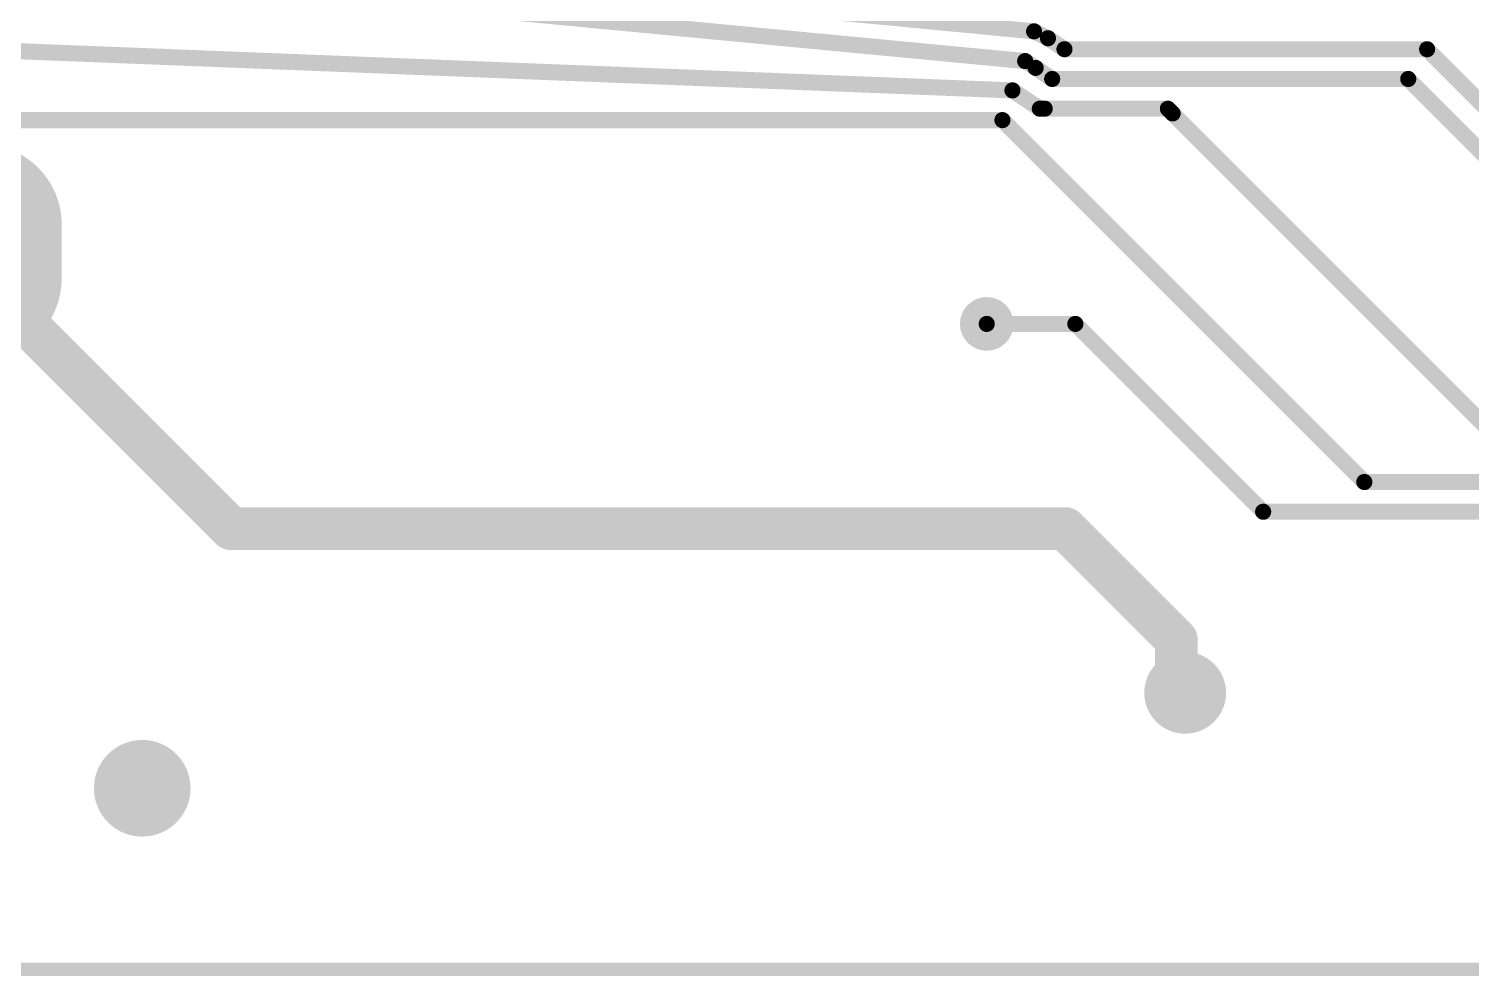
# Model space of a CAD drawing. Header units: millimetres. Extents: x 36.4 to 113.6, y 66.6 to 115.9.
# Drawn here: x 60.37 to 87.24, y 66.6 to 84.25 of the extents above; entities that cross this region are included whole.
import ezdxf

# ---------------------------------------------------------------- set-up
doc = ezdxf.new("R2010")
doc.units = ezdxf.units.MM
for name, color, linetype in [('BottomLayer', 5, 'Continuous'), ('Mechanical1', 6, 'Continuous'), ('MultiLayer', 9, 'Continuous'), ('PadHoleLayer', 156, 'Continuous'), ('ViaHoleLayer', 16, 'Continuous')]:
    doc.layers.add(name, color=color, linetype=linetype)

# ---------------------------------------------------------------- blocks, each defined once
blk = doc.blocks.new('XT30PW_M_2')
at = {"layer": 'BottomLayer'}
h = blk.add_hatch(color=5, dxfattribs=at)
edge = h.paths.add_edge_path()
edge.add_arc((-5.5, 5), 0.9, 0, 360)
h = blk.add_hatch(color=5, dxfattribs=at)
edge = h.paths.add_edge_path()
edge.add_arc((5.5, 5), 0.9, 0, 360)
h = blk.add_hatch(color=5, dxfattribs=at)
edge = h.paths.add_edge_path()
edge.add_arc((-2.5, -5.5), 1.5, 180, 360)
edge.add_line((-1, -5.5), (-1, -4.5))
edge.add_arc((-2.5, -4.5), 1.5, 0, 180)
edge.add_line((-4, -4.5), (-4, -5.5))
h = blk.add_hatch(color=5, dxfattribs=at)
edge = h.paths.add_edge_path()
edge.add_arc((2.5, -5.5), 1.5, 180, 360)
edge.add_line((4, -5.5), (4, -4.5))
edge.add_arc((2.5, -4.5), 1.5, 0, 180)
edge.add_line((1, -4.5), (1, -5.5))
at = {"layer": 'MultiLayer'}
h = blk.add_hatch(color=9, dxfattribs=at)
edge = h.paths.add_edge_path()
edge.add_arc((-5.5, 5), 0.9, 0, 360)
h = blk.add_hatch(color=9, dxfattribs=at)
edge = h.paths.add_edge_path()
edge.add_arc((5.5, 5), 0.9, 0, 360)
h = blk.add_hatch(color=9, dxfattribs=at)
edge = h.paths.add_edge_path()
edge.add_arc((-2.5, -5.5), 1.5, 180, 360)
edge.add_line((-1, -5.5), (-1, -4.5))
edge.add_arc((-2.5, -4.5), 1.5, 0, 180)
edge.add_line((-4, -4.5), (-4, -5.5))
h = blk.add_hatch(color=9, dxfattribs=at)
edge = h.paths.add_edge_path()
edge.add_arc((2.5, -5.5), 1.5, 180, 360)
edge.add_line((4, -5.5), (4, -4.5))
edge.add_arc((2.5, -4.5), 1.5, 0, 180)
edge.add_line((1, -4.5), (1, -5.5))
at = {"layer": 'PadHoleLayer'}
h = blk.add_hatch(color=156, dxfattribs=at)
edge = h.paths.add_edge_path()
edge.add_arc((-5.5, 5), 0.6, 0, 360)
h = blk.add_hatch(color=156, dxfattribs=at)
edge = h.paths.add_edge_path()
edge.add_arc((5.5, 5), 0.6, 0, 360)
h = blk.add_hatch(color=156, dxfattribs=at)
edge = h.paths.add_edge_path()
edge.add_arc((-2.5, -5), 1, 0, 360)
h = blk.add_hatch(color=156, dxfattribs=at)
edge = h.paths.add_edge_path()
edge.add_arc((2.5, -5), 1, 0, 360)

msp = doc.modelspace()

# ---------------------------------------------------------------- hatches: boundary and pattern name
at = {"layer": 'BottomLayer'}
h = msp.add_hatch(color=5, dxfattribs=at)
edge = h.paths.add_edge_path()
edge.add_arc((78.218, 78.754), 0.5, 0, 360)
h = msp.add_hatch(color=5, dxfattribs=at)
edge = h.paths.add_edge_path()
edge.add_arc((81.915, 71.882), 0.762, 0, 360)
at = {"layer": 'MultiLayer'}
h = msp.add_hatch(color=9, dxfattribs=at)
edge = h.paths.add_edge_path()
edge.add_arc((81.915, 71.882), 0.762, 0, 360)
at = {"layer": 'PadHoleLayer'}
h = msp.add_hatch(color=156, dxfattribs=at)
edge = h.paths.add_edge_path()
edge.add_arc((81.915, 71.882), 0.381, 0, 360)
at = {"layer": 'ViaHoleLayer'}
h = msp.add_hatch(color=16, dxfattribs=at)
edge = h.paths.add_edge_path()
edge.add_arc((78.218, 78.754), 0.2, 0, 360)

# ---------------------------------------------------------------- linework, layer by layer
at = {"layer": 'BottomLayer'}
for points, const_width in [([(67.443, 85.321), (79.1, 84.204)], 0.3), ([(67.223, 84.762), (78.934, 83.65)], 0.3), ([(48.655, 84.289), (78.697, 83.104)], 0.3), ([(79.1, 84.204), (79.359, 84.076)], 0.3), ([(79.359, 84.076), (79.666, 83.871)], 0.3), ([(79.666, 83.871), (86.423, 83.871)], 0.3), ([(86.423, 83.871), (89.371, 80.923)], 0.3), ([(78.934, 83.65), (79.129, 83.523)], 0.3), ([(79.129, 83.523), (79.437, 83.317)], 0.3), ([(79.437, 83.317), (86.071, 83.317)], 0.3), ([(86.071, 83.317), (89.301, 80.086)], 0.3), ([(78.697, 83.104), (79.207, 82.763)], 0.3), ([(79.207, 82.763), (79.298, 82.763)], 0.3), ([(79.298, 82.763), (81.593, 82.763)], 0.3), ([(81.593, 82.763), (81.681, 82.675)], 0.3), ([(81.681, 82.675), (87.993, 76.363)], 0.3), ([(47.625, 82.55), (78.511, 82.55)], 0.3), ([(78.511, 82.55), (85.253, 75.809)], 0.3), ([(59.523, 79.557), (64.14, 74.94)], 0.8), ([(78.218, 78.754), (79.869, 78.754)], 0.3), ([(79.869, 78.754), (83.368, 75.255)], 0.3), ([(85.253, 75.809), (97.551, 75.809)], 0.3), ([(64.14, 74.94), (79.678, 74.94)], 0.8), ([(79.678, 74.94), (81.75, 72.867)], 0.8), ([(83.368, 75.255), (101.174, 75.255)], 0.3), ([(81.75, 72.047), (81.75, 72.867)], 0.8), ([(81.75, 72.047), (81.915, 71.882)], 0.8)]:
    msp.add_lwpolyline(points, dxfattribs=dict(at, const_width=const_width))
for points, const_width in [([(79.025, 84.204, 1), (79.175, 84.204, 1)], 0.15), ([(79.025, 84.204, 1), (79.175, 84.204, 1)], 0.15), ([(79.284, 84.076, 1), (79.434, 84.076, 1)], 0.15), ([(79.284, 84.076, 1), (79.434, 84.076, 1)], 0.15), ([(79.591, 83.871, 1), (79.741, 83.871, 1)], 0.15), ([(79.591, 83.871, 1), (79.741, 83.871, 1)], 0.15), ([(86.348, 83.871, 1), (86.498, 83.871, 1)], 0.15), ([(86.348, 83.871, 1), (86.498, 83.871, 1)], 0.15), ([(78.859, 83.65, 1), (79.009, 83.65, 1)], 0.15), ([(78.859, 83.65, 1), (79.009, 83.65, 1)], 0.15), ([(79.054, 83.523, 1), (79.204, 83.523, 1)], 0.15), ([(79.054, 83.523, 1), (79.204, 83.523, 1)], 0.15), ([(79.362, 83.317, 1), (79.512, 83.317, 1)], 0.15), ([(79.362, 83.317, 1), (79.512, 83.317, 1)], 0.15), ([(85.996, 83.317, 1), (86.146, 83.317, 1)], 0.15), ([(85.996, 83.317, 1), (86.146, 83.317, 1)], 0.15), ([(78.622, 83.104, 1), (78.772, 83.104, 1)], 0.15), ([(78.622, 83.104, 1), (78.772, 83.104, 1)], 0.15), ([(79.132, 82.763, 1), (79.282, 82.763, 1)], 0.15), ([(79.132, 82.763, 1), (79.282, 82.763, 1)], 0.15), ([(79.223, 82.763, 1), (79.373, 82.763, 1)], 0.15), ([(79.223, 82.763, 1), (79.373, 82.763, 1)], 0.15), ([(81.518, 82.763, 1), (81.668, 82.763, 1)], 0.15), ([(81.518, 82.763, 1), (81.668, 82.763, 1)], 0.15), ([(81.606, 82.675, 1), (81.756, 82.675, 1)], 0.15), ([(81.606, 82.675, 1), (81.756, 82.675, 1)], 0.15), ([(78.436, 82.55, 1), (78.586, 82.55, 1)], 0.15), ([(78.436, 82.55, 1), (78.586, 82.55, 1)], 0.15), ([(78.143, 78.754, 1), (78.293, 78.754, 1)], 0.15), ([(79.794, 78.754, 1), (79.944, 78.754, 1)], 0.15), ([(79.794, 78.754, 1), (79.944, 78.754, 1)], 0.15), ([(85.178, 75.809, 1), (85.328, 75.809, 1)], 0.15), ([(85.178, 75.809, 1), (85.328, 75.809, 1)], 0.15), ([(63.94, 74.94, 1), (64.34, 74.94, 1)], 0.4), ([(63.94, 74.94, 1), (64.34, 74.94, 1)], 0.4), ([(79.478, 74.94, 1), (79.878, 74.94, 1)], 0.4), ([(79.478, 74.94, 1), (79.878, 74.94, 1)], 0.4), ([(83.293, 75.255, 1), (83.443, 75.255, 1)], 0.15), ([(83.293, 75.255, 1), (83.443, 75.255, 1)], 0.15), ([(81.55, 72.867, 1), (81.95, 72.867, 1)], 0.4), ([(81.55, 72.867, 1), (81.95, 72.867, 1)], 0.4), ([(81.55, 72.047, 1), (81.95, 72.047, 1)], 0.4), ([(81.55, 72.047, 1), (81.95, 72.047, 1)], 0.4), ([(81.715, 71.882, 1), (82.115, 71.882, 1)], 0.4)]:
    msp.add_lwpolyline(points, format="xyb", close=True, dxfattribs=dict(at, const_width=const_width))
at = {"layer": 'Mechanical1', "const_width": 0.254}
msp.add_lwpolyline([(36.505, 66.731), (113.505, 66.731)], dxfattribs=at)

# ---------------------------------------------------------------- block references
at = {"rotation": 180}
msp.add_blockref('XT30PW_M_2', (56.984, 75.104), dxfattribs=at)

doc.saveas('drawing.dxf')
